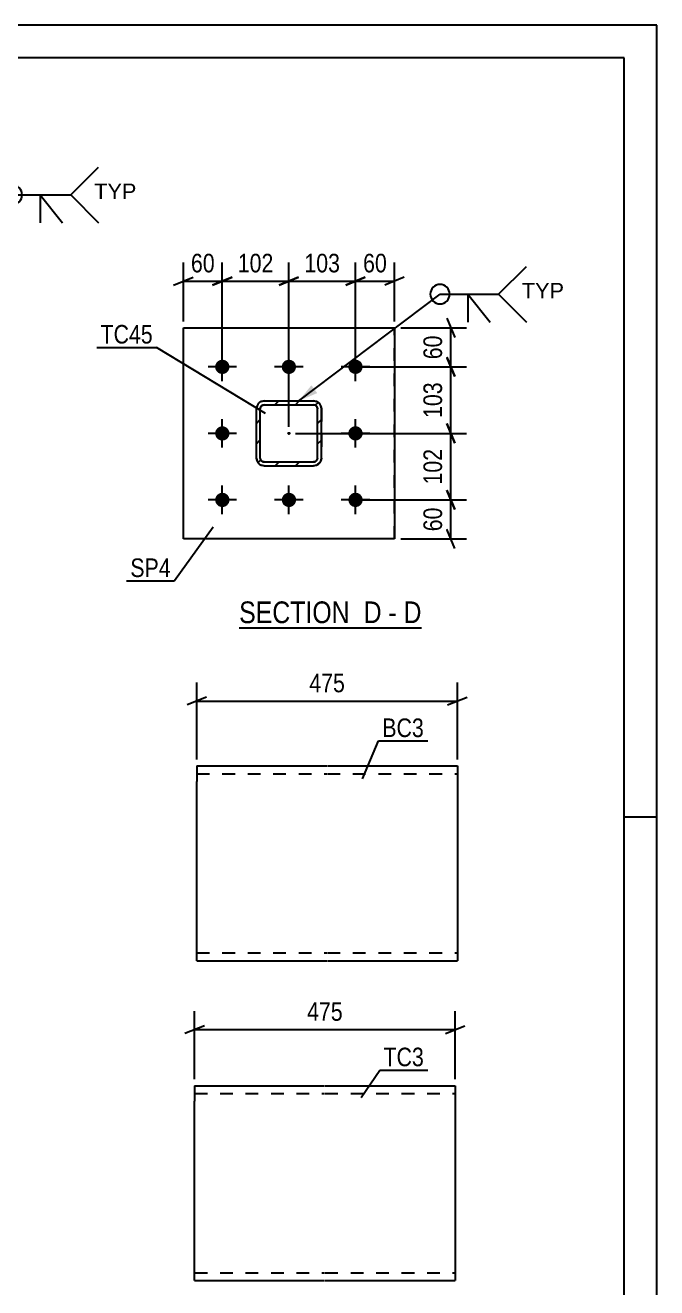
# Model space of a CAD drawing. Header units: millimetres. Extents: x 0 to 594, y 0 to 420.
# Drawn here: x 496.8 to 594, y 225.5 to 420 of the extents above; entities that cross this region are included whole.
import ezdxf

# ---------------------------------------------------------------- set-up
doc = ezdxf.new("R2010")
doc.units = ezdxf.units.MM
doc.linetypes.add('DXK_LINE_DOT2', pattern=[3.9198, 1.9599, -1.9599])
doc.styles.add('Arial', font='arial.ttf', dxfattribs={"height": 0.2})
doc.styles.add('Arial Narrow', font='ARIALN.TTF', dxfattribs={"height": 0.2})

# ---------------------------------------------------------------- blocks, each defined once
blk = doc.blocks.new('Unknown-682013357-1131 - 22569')
at = {"color": 5, "linetype": 'Continuous'}
for p, q in [((594, 420), (0, 420)), ((594, 0), (594, 420)), ((589, 415), (5, 415)), ((589, 5), (589, 415)), ((594, 298), (589, 298))]:
    blk.add_line(p, q, dxfattribs=at)
blk = doc.blocks.new('Unknown-682013357-13 - 9874')
at = {"color": 6, "linetype": 'Continuous'}
blk.add_line((529.72, 327.15), (557.79, 327.15), dxfattribs=at)
at = {"color": 0, "linetype": 'Continuous'}
for points in [[(547.83, 327.9), (547.83, 331.4), (529.72, 331.4), (529.72, 327.9)], [(551.64, 327.9), (551.64, 331.4), (548.88, 331.4), (548.88, 327.9)], [(553.97, 327.9), (553.97, 331.4), (552.69, 331.4), (552.69, 327.9)], [(557.79, 327.9), (557.79, 331.4), (555.02, 331.4), (555.02, 327.9)]]:
    blk.add_wipeout(points, dxfattribs=at)
at = {"color": 7, "linetype": 'Continuous', "style": 'Arial Narrow'}
for s, p in [('SECTION ', (529.72, 327.9)), ('D', (548.88, 327.9)), ('D', (555.02, 327.9)), ('-', (552.69, 327.9))]:
    blk.add_text(s, height=3.34, dxfattribs=at).set_placement(p)
blk = doc.blocks.new('Part-682013357-2961 - 2954')
at = {"color": 2, "linetype": 'Continuous'}
for p, q in [((522.87, 256.64), (522.87, 256.64)), ((522.87, 256.64), (522.87, 254.24)), ((522.87, 256.64), (542.87, 256.64)), ((542.97, 256.64), (562.97, 256.64)), ((562.97, 256.64), (562.97, 256.64)), ((562.97, 256.64), (562.97, 254.24)), ((522.87, 226.64), (522.87, 254.24)), ((562.97, 254.24), (562.97, 226.64)), ((522.87, 226.64), (522.87, 226.64)), ((522.87, 226.64), (542.87, 226.64)), ((542.97, 226.64), (562.97, 226.64)), ((562.97, 226.64), (562.97, 226.64))]:
    blk.add_line(p, q, dxfattribs=at)
at = {"color": 7, "linetype": 'DXK_LINE_DOT2'}
for p, q in [((522.87, 256.64), (542.87, 256.64)), ((522.87, 255.44), (522.87, 255.44)), ((522.87, 255.44), (542.87, 255.44)), ((522.87, 255.44), (542.87, 255.44)), ((542.97, 256.64), (562.97, 256.64)), ((542.97, 255.44), (562.97, 255.44)), ((542.97, 255.44), (562.97, 255.44)), ((562.97, 256.45), (562.97, 254.24)), ((562.97, 255.44), (562.97, 255.44)), ((522.87, 229.04), (522.87, 229.04)), ((522.87, 229.04), (522.87, 229.04)), ((522.87, 227.84), (522.87, 227.93)), ((522.87, 227.84), (522.87, 227.84)), ((522.87, 227.84), (542.87, 227.84)), ((522.87, 227.84), (542.87, 227.84)), ((542.97, 227.84), (562.97, 227.84)), ((542.97, 227.84), (562.97, 227.84)), ((562.97, 229.04), (562.97, 229.04)), ((562.97, 229.04), (562.97, 229.04)), ((562.97, 227.84), (562.97, 227.93)), ((562.97, 227.84), (562.97, 227.84)), ((522.87, 226.64), (542.87, 226.64)), ((522.87, 226.64), (522.87, 226.64)), ((542.97, 226.64), (562.97, 226.64)), ((562.97, 226.64), (562.97, 226.64))]:
    blk.add_line(p, q, dxfattribs=at)
blk = doc.blocks.new('Part-682013357-9907 - 9874')
at = {"linetype": 'Continuous'}
h = blk.add_hatch(dxfattribs=at)
h.set_pattern_fill('', scale=0.7, style=0, pattern_type=0)
h.set_pattern_definition([(45, (541.639, 352.2206), (-1.57154, 1.57154), [])])
h.paths.add_polyline_path([(541.18, 352.13), (541.64, 352.22), (542.03, 352.48), (542.29, 352.87), (542.38, 353.33), (542.38, 360.93), (542.29, 361.39), (542.03, 361.78), (541.64, 362.04), (541.18, 362.13), (533.58, 362.13), (533.12, 362.04), (532.73, 361.78), (532.47, 361.39), (532.38, 360.93), (532.38, 353.33), (532.47, 352.87), (532.73, 352.48), (533.12, 352.22), (533.58, 352.13)])
h.paths.add_polyline_path([(533.58, 352.73), (533.35, 352.77), (533.16, 352.9), (533.03, 353.1), (532.98, 353.33), (532.98, 360.93), (533.02, 361.16), (533.15, 361.35), (533.35, 361.48), (533.58, 361.53), (541.18, 361.53), (541.41, 361.48), (541.6, 361.35), (541.73, 361.16), (541.78, 360.93), (541.78, 353.33), (541.73, 353.1), (541.6, 352.9), (541.41, 352.77), (541.18, 352.73)])
blk.add_hatch(color=246, dxfattribs=at).paths.add_polyline_path([(537.38, 357.03, -1), (537.38, 357.23, -1)])
at = {"color": 7, "linetype": 'DXK_LINE_DOT2'}
for p, q in [((533.12, 362.04), (533.58, 362.13)), ((533.58, 362.13), (541.18, 362.13)), ((541.18, 362.13), (541.64, 362.04)), ((532.38, 360.93), (532.47, 361.39)), ((532.38, 353.33), (532.38, 360.93)), ((533.02, 361.16), (532.98, 360.93)), ((532.98, 353.33), (532.98, 360.93)), ((533.15, 361.35), (533.02, 361.16)), ((533.35, 361.48), (533.15, 361.35)), ((533.58, 361.53), (533.35, 361.48)), ((533.58, 361.53), (541.18, 361.53)), ((541.41, 361.48), (541.18, 361.53)), ((541.6, 361.35), (541.41, 361.48)), ((541.73, 361.16), (541.6, 361.35)), ((541.78, 360.93), (541.73, 361.16)), ((541.78, 353.33), (541.78, 360.93)), ((542.29, 361.39), (542.29, 361.39)), ((542.29, 361.39), (542.38, 360.93)), ((542.38, 360.93), (542.38, 353.33)), ((532.47, 352.87), (532.38, 353.33)), ((532.98, 353.33), (533.03, 353.1)), ((533.03, 353.1), (533.16, 352.9)), ((533.58, 352.13), (533.12, 352.22)), ((533.16, 352.9), (533.35, 352.77)), ((533.35, 352.77), (533.58, 352.73)), ((533.58, 352.73), (541.18, 352.73)), ((533.58, 352.13), (541.18, 352.13)), ((541.18, 352.73), (541.41, 352.77)), ((541.64, 352.22), (541.18, 352.13)), ((541.41, 352.77), (541.6, 352.9)), ((541.6, 352.9), (541.73, 353.1)), ((541.73, 353.1), (541.78, 353.33)), ((542.38, 353.33), (542.29, 352.87)), ((542.38, 353.33), (542.38, 353.33))]:
    blk.add_line(p, q, dxfattribs=at)
at = {"color": 2, "linetype": 'Continuous'}
for p, q in [((533.58, 362.13), (533.12, 362.04)), ((533.58, 362.13), (533.58, 362.13)), ((533.58, 362.13), (541.18, 362.13)), ((541.18, 362.13), (541.18, 362.13)), ((541.64, 362.04), (541.18, 362.13)), ((532.47, 361.39), (532.38, 360.93)), ((532.38, 360.93), (532.38, 360.93)), ((532.38, 353.33), (532.38, 360.93)), ((532.98, 360.93), (533.02, 361.16)), ((532.98, 360.93), (532.98, 360.93)), ((532.98, 353.33), (532.98, 360.93)), ((533.02, 361.16), (533.15, 361.35)), ((533.15, 361.35), (533.35, 361.48)), ((533.35, 361.48), (533.58, 361.53)), ((533.58, 361.53), (533.58, 361.53)), ((533.58, 361.53), (541.18, 361.53)), ((541.18, 361.53), (541.18, 361.53)), ((541.18, 361.53), (541.41, 361.48)), ((541.41, 361.48), (541.6, 361.35)), ((541.6, 361.35), (541.73, 361.16)), ((541.73, 361.16), (541.78, 360.93)), ((541.78, 360.93), (541.78, 360.93)), ((541.78, 353.33), (541.78, 360.93)), ((542.38, 360.93), (542.29, 361.39)), ((542.38, 360.93), (542.38, 360.93)), ((542.38, 353.33), (542.38, 360.93)), ((532.38, 353.33), (532.38, 353.33)), ((532.38, 353.33), (532.47, 352.87)), ((532.98, 353.33), (532.98, 353.33)), ((533.03, 353.1), (532.98, 353.33)), ((533.16, 352.9), (533.03, 353.1)), ((533.12, 352.22), (533.58, 352.13)), ((533.35, 352.77), (533.16, 352.9)), ((533.58, 352.73), (533.35, 352.77)), ((533.58, 352.73), (533.58, 352.73)), ((533.58, 352.73), (541.18, 352.73)), ((533.58, 352.13), (533.58, 352.13)), ((533.58, 352.13), (541.18, 352.13)), ((541.41, 352.77), (541.18, 352.73)), ((541.18, 352.73), (541.18, 352.73)), ((541.18, 352.13), (541.64, 352.22)), ((541.18, 352.13), (541.18, 352.13)), ((541.6, 352.9), (541.41, 352.77)), ((541.73, 353.1), (541.6, 352.9)), ((541.78, 353.33), (541.73, 353.1)), ((541.78, 353.33), (541.78, 353.33)), ((542.29, 352.87), (542.38, 353.33)), ((542.38, 353.33), (542.38, 353.33))]:
    blk.add_line(p, q, dxfattribs=at)
at = {"color": 246, "linetype": 'DXK_LINE_DOT2'}
blk.add_line((537.38, 357.13), (537.38, 357.13), dxfattribs=at)
at = {"color": 246, "linetype": 'Continuous'}
blk.add_circle((537.38, 357.13), 0.1, dxfattribs=at)
at = {"color": 7, "linetype": 'DXK_LINE_DOT2'}
for centre, start, end in [((533.58, 360.93), 112.5099, 157.5099), ((541.18, 360.93), 22.5099, 67.5099), ((533.58, 353.33), 202.5099, 247.5099), ((541.18, 353.33), 292.5099, 337.5099)]:
    blk.add_arc(centre, 1.2, start, end, dxfattribs=at)
at = {"color": 2, "linetype": 'Continuous'}
for centre, start, end in [((533.58, 360.93), 112.5099, 157.5099), ((541.18, 360.93), 22.5099, 67.5099), ((533.58, 353.33), 202.5099, 247.5099), ((541.18, 353.33), 292.5099, 337.5099)]:
    blk.add_arc(centre, 1.2, start, end, dxfattribs=at)
blk = doc.blocks.new('Bolt-682013357-9971 - 9874')
at = {"linetype": 'Continuous'}
for points in [[(528.23, 367.38), (528.2, 367.15), (528.13, 366.93), (528.02, 366.73), (527.86, 366.56), (527.68, 366.42), (527.47, 366.33), (527.24, 366.28), (527.01, 366.28), (526.79, 366.33), (526.58, 366.42), (526.39, 366.56), (526.24, 366.73), (526.12, 366.93), (526.05, 367.15), (526.03, 367.38), (526.05, 367.61), (526.12, 367.82), (526.24, 368.02), (526.39, 368.19), (526.58, 368.33), (526.79, 368.42), (527.01, 368.47), (527.24, 368.47), (527.47, 368.42), (527.68, 368.33), (527.86, 368.19), (528.02, 368.02), (528.13, 367.82), (528.2, 367.61)], [(538.48, 367.38), (538.45, 367.15), (538.38, 366.93), (538.27, 366.73), (538.11, 366.56), (537.93, 366.43), (537.72, 366.33), (537.49, 366.28), (537.26, 366.28), (537.04, 366.33), (536.83, 366.43), (536.64, 366.56), (536.49, 366.73), (536.37, 366.93), (536.3, 367.15), (536.28, 367.38), (536.3, 367.61), (536.37, 367.83), (536.49, 368.02), (536.64, 368.2), (536.83, 368.33), (537.04, 368.42), (537.26, 368.47), (537.49, 368.47), (537.72, 368.42), (537.93, 368.33), (538.11, 368.2), (538.27, 368.03), (538.38, 367.83), (538.45, 367.61)], [(548.73, 367.38), (548.7, 367.15), (548.63, 366.93), (548.52, 366.73), (548.36, 366.56), (548.18, 366.43), (547.97, 366.33), (547.74, 366.29), (547.51, 366.29), (547.29, 366.33), (547.08, 366.43), (546.89, 366.56), (546.74, 366.73), (546.62, 366.93), (546.55, 367.15), (546.53, 367.38), (546.55, 367.61), (546.62, 367.83), (546.74, 368.03), (546.89, 368.2), (547.08, 368.33), (547.29, 368.43), (547.51, 368.47), (547.74, 368.47), (547.97, 368.43), (548.18, 368.33), (548.36, 368.2), (548.52, 368.03), (548.63, 367.83), (548.7, 367.61)], [(528.23, 357.13), (528.21, 356.9), (528.13, 356.68), (528.02, 356.48), (527.87, 356.31), (527.68, 356.17), (527.47, 356.08), (527.24, 356.03), (527.01, 356.03), (526.79, 356.08), (526.58, 356.17), (526.39, 356.31), (526.24, 356.48), (526.12, 356.68), (526.05, 356.9), (526.03, 357.13), (526.05, 357.36), (526.12, 357.57), (526.24, 357.77), (526.39, 357.94), (526.58, 358.08), (526.79, 358.17), (527.01, 358.22), (527.24, 358.22), (527.47, 358.17), (527.68, 358.08), (527.87, 357.94), (528.02, 357.77), (528.13, 357.57), (528.21, 357.36)], [(548.73, 357.13), (548.71, 356.9), (548.63, 356.68), (548.52, 356.48), (548.37, 356.31), (548.18, 356.18), (547.97, 356.08), (547.74, 356.04), (547.51, 356.04), (547.29, 356.08), (547.08, 356.18), (546.89, 356.31), (546.74, 356.48), (546.62, 356.68), (546.55, 356.9), (546.53, 357.13), (546.55, 357.36), (546.62, 357.58), (546.74, 357.78), (546.89, 357.95), (547.08, 358.08), (547.29, 358.18), (547.51, 358.22), (547.74, 358.22), (547.97, 358.18), (548.18, 358.08), (548.37, 357.95), (548.52, 357.78), (548.63, 357.58), (548.71, 357.36)], [(528.23, 346.88), (528.21, 346.65), (528.14, 346.43), (528.02, 346.23), (527.87, 346.06), (527.68, 345.92), (527.47, 345.83), (527.25, 345.78), (527.02, 345.78), (526.79, 345.83), (526.58, 345.92), (526.4, 346.06), (526.24, 346.23), (526.13, 346.43), (526.06, 346.65), (526.03, 346.88), (526.06, 347.11), (526.13, 347.32), (526.24, 347.52), (526.4, 347.69), (526.58, 347.83), (526.79, 347.92), (527.02, 347.97), (527.25, 347.97), (527.47, 347.92), (527.68, 347.83), (527.87, 347.69), (528.02, 347.52), (528.14, 347.32), (528.21, 347.11)], [(538.48, 346.88), (538.46, 346.65), (538.39, 346.43), (538.27, 346.23), (538.12, 346.06), (537.93, 345.93), (537.72, 345.83), (537.5, 345.78), (537.27, 345.78), (537.04, 345.83), (536.83, 345.93), (536.65, 346.06), (536.49, 346.23), (536.38, 346.43), (536.31, 346.65), (536.28, 346.88), (536.31, 347.11), (536.38, 347.33), (536.49, 347.52), (536.65, 347.7), (536.83, 347.83), (537.04, 347.92), (537.27, 347.97), (537.5, 347.97), (537.72, 347.92), (537.93, 347.83), (538.12, 347.7), (538.27, 347.53), (538.39, 347.33), (538.46, 347.11)], [(548.73, 346.88), (548.71, 346.65), (548.64, 346.43), (548.52, 346.23), (548.37, 346.06), (548.18, 345.93), (547.97, 345.83), (547.75, 345.79), (547.52, 345.79), (547.29, 345.83), (547.08, 345.93), (546.9, 346.06), (546.74, 346.23), (546.63, 346.43), (546.56, 346.65), (546.53, 346.88), (546.56, 347.11), (546.63, 347.33), (546.74, 347.53), (546.9, 347.7), (547.08, 347.83), (547.29, 347.93), (547.52, 347.97), (547.75, 347.97), (547.97, 347.93), (548.18, 347.83), (548.37, 347.7), (548.52, 347.53), (548.64, 347.33), (548.71, 347.11)]]:
    blk.add_hatch(color=1, dxfattribs=at).paths.add_polyline_path(points)
at = {"color": 1, "linetype": 'Continuous'}
for p, q in [((527.13, 365.18), (527.13, 369.58)), ((537.38, 365.18), (537.38, 369.58)), ((547.63, 365.18), (547.63, 369.58)), ((529.33, 367.38), (524.93, 367.38)), ((539.58, 367.38), (535.18, 367.38)), ((549.83, 367.38), (545.43, 367.38)), ((527.13, 354.93), (527.13, 359.33)), ((547.63, 354.93), (547.63, 359.33)), ((529.33, 357.13), (524.93, 357.13)), ((549.83, 357.13), (545.43, 357.13)), ((527.13, 344.68), (527.13, 349.08)), ((537.38, 344.68), (537.38, 349.08)), ((547.63, 344.68), (547.63, 349.08)), ((529.33, 346.88), (524.93, 346.88)), ((539.58, 346.88), (535.18, 346.88)), ((549.83, 346.88), (545.43, 346.88))]:
    blk.add_line(p, q, dxfattribs=at)
blk = doc.blocks.new('Part-682013357-9909 - 9874')
at = {"color": 2, "linetype": 'Continuous'}
for p, q in [((521.13, 373.38), (553.63, 373.38)), ((521.13, 340.88), (521.13, 373.38)), ((553.63, 373.38), (553.63, 373.38)), ((553.63, 373.38), (553.63, 340.88)), ((553.63, 340.88), (521.13, 340.88)), ((553.63, 340.88), (553.63, 340.88))]:
    blk.add_line(p, q, dxfattribs=at)
at = {"color": 7, "linetype": 'DXK_LINE_DOT2'}
for p, q in [((521.13, 340.88), (521.13, 373.38)), ((553.63, 340.88), (553.63, 373.38)), ((553.63, 373.38), (553.63, 373.38)), ((553.63, 340.88), (553.63, 340.88))]:
    blk.add_line(p, q, dxfattribs=at)
blk = doc.blocks.new('Part-682013357-2930 - 2924')
at = {"color": 2, "linetype": 'Continuous'}
for p, q in [((523.21, 305.9), (523.21, 305.9)), ((523.21, 305.9), (523.21, 303.5)), ((523.21, 305.9), (543.21, 305.9)), ((543.31, 305.9), (563.31, 305.9)), ((563.31, 305.9), (563.31, 305.9)), ((563.31, 305.9), (563.31, 303.5)), ((523.21, 275.9), (523.21, 303.5)), ((563.31, 303.5), (563.31, 275.9)), ((523.21, 275.9), (523.21, 275.9)), ((523.21, 275.9), (543.21, 275.9)), ((543.31, 275.9), (563.31, 275.9)), ((563.31, 275.9), (563.31, 275.9))]:
    blk.add_line(p, q, dxfattribs=at)
at = {"color": 7, "linetype": 'DXK_LINE_DOT2'}
for p, q in [((523.21, 305.9), (543.21, 305.9)), ((543.31, 305.9), (563.31, 305.9)), ((563.31, 305.72), (563.31, 303.5)), ((523.21, 304.7), (523.21, 304.7)), ((523.21, 304.7), (543.21, 304.7)), ((523.21, 304.7), (543.21, 304.7)), ((543.31, 304.7), (563.31, 304.7)), ((543.31, 304.7), (563.31, 304.7)), ((563.31, 304.7), (563.31, 304.7)), ((523.21, 278.3), (523.21, 278.3)), ((523.21, 278.3), (523.21, 278.3)), ((563.31, 278.3), (563.31, 278.3)), ((563.31, 278.3), (563.31, 278.3)), ((523.21, 277.1), (523.21, 277.2)), ((523.21, 277.1), (523.21, 277.1)), ((523.21, 277.1), (543.21, 277.1)), ((523.21, 277.1), (543.21, 277.1)), ((543.31, 277.1), (563.31, 277.1)), ((543.31, 277.1), (563.31, 277.1)), ((563.31, 277.1), (563.31, 277.2)), ((563.31, 277.1), (563.31, 277.1)), ((523.21, 275.9), (543.21, 275.9)), ((523.21, 275.9), (523.21, 275.9)), ((543.31, 275.9), (563.31, 275.9)), ((563.31, 275.9), (563.31, 275.9))]:
    blk.add_line(p, q, dxfattribs=at)
blk = doc.blocks.new('StraightDimension-682013357-2969 - 2954')
at = {"color": 7, "linetype": 'Continuous'}
for p, q in [((522.87, 257.64), (522.87, 268.14)), ((562.97, 257.64), (562.97, 268.14)), ((524.37, 265.89), (521.37, 264.69)), ((522.87, 265.29), (562.97, 265.29)), ((561.47, 264.69), (564.47, 265.89))]:
    blk.add_line(p, q, dxfattribs=at)
at = {"color": 0}
blk.add_wipeout([(546.26, 266.04), (546.26, 270.24), (539.58, 270.24), (539.58, 266.04)], dxfattribs=at)
at = {"color": 3, "style": 'Arial Narrow'}
blk.add_text('475', height=2.863, dxfattribs=at).set_placement((540.18, 266.64))
blk = doc.blocks.new('StraightDimension-682013357-21882 - 9874')
at = {"color": 7, "linetype": 'Continuous'}
for p, q in [((527.13, 368.38), (527.13, 383.43)), ((537.38, 358.13), (537.38, 383.43)), ((525.63, 379.98), (528.63, 381.18)), ((527.13, 380.58), (537.38, 380.58)), ((538.88, 381.18), (535.88, 379.98))]:
    blk.add_line(p, q, dxfattribs=at)
at = {"color": 0}
blk.add_wipeout([(535.59, 381.33), (535.59, 385.53), (528.91, 385.53), (528.91, 381.33)], dxfattribs=at)
at = {"color": 3, "style": 'Arial Narrow'}
blk.add_text('102', height=2.863, dxfattribs=at).set_placement((529.51, 381.93))
blk = doc.blocks.new('StraightDimension-682013357-21966 - 9874')
at = {"color": 7, "linetype": 'Continuous'}
for p, q in [((561.7, 374.88), (562.9, 371.88)), ((554.63, 373.38), (564.7, 373.38)), ((562.3, 367.38), (562.3, 373.38)), ((562.9, 365.88), (561.7, 368.88)), ((548.63, 367.38), (564.7, 367.38))]:
    blk.add_line(p, q, dxfattribs=at)
at = {"color": 0}
blk.add_wipeout([(561.55, 372.81), (557.35, 372.81), (557.35, 367.95), (561.55, 367.95)], dxfattribs=at)
at = {"color": 3, "style": 'Arial Narrow'}
blk.add_text('60', height=2.863, rotation=90.0002, dxfattribs=at).set_placement((560.95, 368.55))
blk = doc.blocks.new('StraightDimension-682013357-21880 - 9874')
at = {"color": 7, "linetype": 'Continuous'}
for p, q in [((547.63, 368.38), (547.63, 383.43)), ((553.63, 374.38), (553.63, 383.43)), ((546.13, 379.98), (549.13, 381.18)), ((547.63, 380.58), (553.63, 380.58)), ((555.13, 381.18), (552.13, 379.98))]:
    blk.add_line(p, q, dxfattribs=at)
at = {"color": 0}
blk.add_wipeout([(553.06, 381.33), (553.06, 385.53), (548.2, 385.53), (548.2, 381.33)], dxfattribs=at)
at = {"color": 3, "style": 'Arial Narrow'}
blk.add_text('60', height=2.863, dxfattribs=at).set_placement((548.8, 381.93))
blk = doc.blocks.new('StraightDimension-682013357-21881 - 9874')
at = {"color": 7, "linetype": 'Continuous'}
for p, q in [((537.38, 358.13), (537.38, 383.43)), ((547.63, 368.38), (547.63, 383.43)), ((535.88, 379.98), (538.88, 381.18)), ((537.38, 380.58), (547.63, 380.58)), ((549.13, 381.18), (546.13, 379.98))]:
    blk.add_line(p, q, dxfattribs=at)
at = {"color": 0}
blk.add_wipeout([(545.84, 381.33), (545.84, 385.53), (539.16, 385.53), (539.16, 381.33)], dxfattribs=at)
at = {"color": 3, "style": 'Arial Narrow'}
blk.add_text('103', height=2.863, dxfattribs=at).set_placement((539.76, 381.93))
blk = doc.blocks.new('StraightDimension-682013357-21883 - 9874')
at = {"color": 7, "linetype": 'Continuous'}
for p, q in [((521.13, 374.38), (521.13, 383.43)), ((527.13, 368.38), (527.13, 383.43)), ((519.63, 379.98), (522.63, 381.18)), ((521.13, 380.58), (527.13, 380.58)), ((528.63, 381.18), (525.63, 379.98))]:
    blk.add_line(p, q, dxfattribs=at)
at = {"color": 0}
blk.add_wipeout([(526.56, 381.33), (526.56, 385.53), (521.7, 385.53), (521.7, 381.33)], dxfattribs=at)
at = {"color": 3, "style": 'Arial Narrow'}
blk.add_text('60', height=2.863, dxfattribs=at).set_placement((522.3, 381.93))
blk = doc.blocks.new('StraightDimension-682013357-21967 - 9874')
at = {"color": 7, "linetype": 'Continuous'}
for p, q in [((561.7, 368.88), (562.9, 365.88)), ((548.63, 367.38), (564.7, 367.38)), ((562.3, 357.13), (562.3, 367.38)), ((562.9, 355.63), (561.7, 358.63)), ((538.38, 357.13), (564.7, 357.13))]:
    blk.add_line(p, q, dxfattribs=at)
at = {"color": 0}
blk.add_wipeout([(561.55, 365.6), (557.35, 365.6), (557.35, 358.91), (561.55, 358.91)], dxfattribs=at)
at = {"color": 3, "style": 'Arial Narrow'}
blk.add_text('103', height=2.863, rotation=90.0002, dxfattribs=at).set_placement((560.95, 359.51))
blk = doc.blocks.new('StraightDimension-682013357-21968 - 9874')
at = {"color": 7, "linetype": 'Continuous'}
for p, q in [((561.7, 358.63), (562.9, 355.63)), ((538.38, 357.13), (564.7, 357.13)), ((562.3, 346.88), (562.3, 357.13)), ((562.9, 345.38), (561.7, 348.38)), ((548.63, 346.88), (564.7, 346.88))]:
    blk.add_line(p, q, dxfattribs=at)
at = {"color": 0}
blk.add_wipeout([(561.55, 355.35), (557.35, 355.35), (557.35, 348.66), (561.55, 348.66)], dxfattribs=at)
at = {"color": 3, "style": 'Arial Narrow'}
blk.add_text('102', height=2.863, rotation=90.0002, dxfattribs=at).set_placement((560.95, 349.26))
blk = doc.blocks.new('StraightDimension-682013357-21969 - 9874')
at = {"color": 7, "linetype": 'Continuous'}
for p, q in [((561.7, 348.38), (562.9, 345.38)), ((548.63, 346.88), (564.7, 346.88)), ((562.3, 340.88), (562.3, 346.88)), ((562.9, 339.38), (561.7, 342.38)), ((554.63, 340.88), (564.7, 340.88))]:
    blk.add_line(p, q, dxfattribs=at)
at = {"color": 0}
blk.add_wipeout([(561.55, 346.31), (557.35, 346.31), (557.35, 341.45), (561.55, 341.45)], dxfattribs=at)
at = {"color": 3, "style": 'Arial Narrow'}
blk.add_text('60', height=2.863, rotation=90.0002, dxfattribs=at).set_placement((560.95, 342.05))
blk = doc.blocks.new('StraightDimension-682013357-2939 - 2924')
at = {"color": 7, "linetype": 'Continuous'}
for p, q in [((523.21, 306.9), (523.21, 318.75)), ((563.31, 306.9), (563.31, 318.75)), ((524.71, 316.5), (521.71, 315.3)), ((523.21, 315.9), (563.31, 315.9)), ((561.81, 315.3), (564.81, 316.5))]:
    blk.add_line(p, q, dxfattribs=at)
at = {"color": 0}
blk.add_wipeout([(546.6, 316.65), (546.6, 320.85), (539.92, 320.85), (539.92, 316.65)], dxfattribs=at)
at = {"color": 3, "style": 'Arial Narrow'}
blk.add_text('475', height=2.863, dxfattribs=at).set_placement((540.52, 317.25))
blk = doc.blocks.new('Mark-682013357-2957 - 2954')
at = {"color": 0}
blk.add_wipeout([(558.15, 259.64), (558.15, 262.64), (551.95, 262.64), (551.95, 259.64)], dxfattribs=at)
blk.add_wipeout([(558.15, 259.64), (558.15, 262.64), (551.95, 262.64), (551.95, 259.64)], dxfattribs=at)
at = {"color": 30, "linetype": 'Continuous'}
for p, q in [((548.52, 254.8), (551.35, 259.04)), ((551.35, 259.04), (558.75, 259.04))]:
    blk.add_line(p, q, dxfattribs=at)
at = {"color": 3, "style": 'Arial Narrow'}
blk.add_text('TC3', height=2.863, dxfattribs=at).set_placement((551.95, 259.64))
blk = doc.blocks.new('WeldMark-682013357-12015 - 9699')
at = {"linetype": 'Continuous'}
for points in [[(466.42, 374.54), (463.49, 373.54), (465.6, 375.8)], [(479.41, 372.94), (476.97, 371.04), (478.23, 373.87)]]:
    blk.add_hatch(color=30, dxfattribs=at).paths.add_polyline_path(points)
at = {"color": 30, "linetype": 'Continuous'}
for p, q in [((463.49, 373.54), (494.81, 393.87)), ((476.97, 371.04), (494.81, 393.87)), ((494.81, 393.87), (503.81, 393.87))]:
    blk.add_line(p, q, dxfattribs=at)
at = {"color": 3, "linetype": 'Continuous'}
for q in [(502.52, 389.58), (499.09, 389.58)]:
    blk.add_line((499.09, 393.87), q, dxfattribs=at)
for start, end in [(90, 270), (270, 90)]:
    blk.add_arc((494.81, 393.87), 1.5, start, end, dxfattribs=at)
at = {"color": 0, "linetype": 'Continuous'}
blk.add_wipeout([(513.88, 393.22), (513.88, 395.72), (507.41, 395.72), (507.41, 393.22)], dxfattribs=at)
blk.add_wipeout([(513.88, 393.22), (513.88, 395.72), (507.41, 395.72), (507.41, 393.22)], dxfattribs=at)
at = {"color": 3, "linetype": 'Continuous'}
for q in [(508.09, 398.15), (508.09, 389.58)]:
    blk.add_line((503.81, 393.87), q, dxfattribs=at)
at = {"color": 3, "linetype": 'Continuous', "style": 'Arial'}
blk.add_text('TYP', height=2.388, dxfattribs=at).set_placement((507.41, 393.22))
blk = doc.blocks.new('Mark-682013357-10899 - 9874')
at = {"color": 0}
blk.add_wipeout([(519.18, 335), (519.18, 338), (512.97, 338), (512.97, 335)], dxfattribs=at)
blk.add_wipeout([(519.18, 335), (519.18, 338), (512.97, 338), (512.97, 335)], dxfattribs=at)
at = {"color": 30, "linetype": 'Continuous'}
for p in [(525.7, 342.7), (512.37, 334.4)]:
    blk.add_line(p, (519.78, 334.4), dxfattribs=at)
at = {"color": 3, "style": 'Arial Narrow'}
blk.add_text('SP4', height=2.863, dxfattribs=at).set_placement((512.97, 335))
blk = doc.blocks.new('WeldMark-682013357-12038 - 9874')
at = {"linetype": 'Continuous'}
blk.add_hatch(color=30, dxfattribs=at).paths.add_polyline_path([(541.74, 363.34), (538.9, 362.13), (540.84, 364.54)])
at = {"color": 30, "linetype": 'Continuous'}
for p, q in [((538.9, 362.13), (560.64, 378.57)), ((560.64, 378.57), (569.64, 378.57))]:
    blk.add_line(p, q, dxfattribs=at)
at = {"color": 3, "linetype": 'Continuous'}
for q in [(568.35, 374.28), (564.93, 374.28)]:
    blk.add_line((564.93, 378.57), q, dxfattribs=at)
for start, end in [(90, 270), (270, 90)]:
    blk.add_arc((560.64, 378.57), 1.5, start, end, dxfattribs=at)
at = {"color": 0, "linetype": 'Continuous'}
blk.add_wipeout([(579.72, 377.92), (579.72, 380.42), (573.24, 380.42), (573.24, 377.92)], dxfattribs=at)
blk.add_wipeout([(579.72, 377.92), (579.72, 380.42), (573.24, 380.42), (573.24, 377.92)], dxfattribs=at)
at = {"color": 3, "linetype": 'Continuous'}
for q in [(573.93, 382.86), (573.93, 374.28)]:
    blk.add_line((569.64, 378.57), q, dxfattribs=at)
at = {"color": 3, "linetype": 'Continuous', "style": 'Arial'}
blk.add_text('TYP', height=2.388, dxfattribs=at).set_placement((573.24, 377.92))
blk = doc.blocks.new('Mark-682013357-10906 - 9874')
at = {"color": 0}
blk.add_wipeout([(516.42, 370.97), (516.42, 373.97), (508.39, 373.97), (508.39, 370.97)], dxfattribs=at)
blk.add_wipeout([(516.42, 370.97), (516.42, 373.97), (508.39, 373.97), (508.39, 370.97)], dxfattribs=at)
at = {"color": 30, "linetype": 'Continuous'}
for p in [(507.79, 370.37), (533.78, 360.21)]:
    blk.add_line(p, (517.02, 370.37), dxfattribs=at)
at = {"color": 3, "style": 'Arial Narrow'}
blk.add_text('TC45', height=2.863, dxfattribs=at).set_placement((508.39, 370.97))
blk = doc.blocks.new('Mark-682013357-2926 - 2924')
at = {"color": 0}
blk.add_wipeout([(558.15, 310.35), (558.15, 313.35), (551.76, 313.35), (551.76, 310.35)], dxfattribs=at)
blk.add_wipeout([(558.15, 310.35), (558.15, 313.35), (551.76, 313.35), (551.76, 310.35)], dxfattribs=at)
at = {"color": 30, "linetype": 'Continuous'}
for p, q in [((548.73, 303.9), (551.16, 309.75)), ((551.16, 309.75), (558.75, 309.75))]:
    blk.add_line(p, q, dxfattribs=at)
at = {"color": 3, "style": 'Arial Narrow'}
blk.add_text('BC3', height=2.863, dxfattribs=at).set_placement((551.76, 310.35))

msp = doc.modelspace()

# ---------------------------------------------------------------- block references
for name in ['Unknown-682013357-1131 - 22569', 'Part-682013357-9909 - 9874', 'Bolt-682013357-9971 - 9874', 'Part-682013357-9907 - 9874', 'Part-682013357-2930 - 2924', 'Part-682013357-2961 - 2954']:
    msp.add_blockref(name, (0, 0))

# ---------------------------------------------------------------- next in the draw order: block references
for name in ['WeldMark-682013357-12015 - 9699', 'StraightDimension-682013357-21882 - 9874', 'StraightDimension-682013357-21966 - 9874', 'Mark-682013357-10899 - 9874', 'Unknown-682013357-13 - 9874', 'StraightDimension-682013357-2939 - 2924', 'StraightDimension-682013357-2969 - 2954']:
    msp.add_blockref(name, (0, 0))

# ---------------------------------------------------------------- next in the draw order: block references
for name in ['StraightDimension-682013357-21883 - 9874', 'StraightDimension-682013357-21880 - 9874', 'Mark-682013357-2926 - 2924', 'Mark-682013357-2957 - 2954']:
    msp.add_blockref(name, (0, 0))

# ---------------------------------------------------------------- next in the draw order: block references
for name in ['StraightDimension-682013357-21881 - 9874', 'Mark-682013357-10906 - 9874']:
    msp.add_blockref(name, (0, 0))

# ---------------------------------------------------------------- next in the draw order: block references
msp.add_blockref('StraightDimension-682013357-21967 - 9874', (0, 0))

# ---------------------------------------------------------------- next in the draw order: block references
for name in ['WeldMark-682013357-12038 - 9874', 'StraightDimension-682013357-21968 - 9874']:
    msp.add_blockref(name, (0, 0))

# ---------------------------------------------------------------- next in the draw order: block references
msp.add_blockref('StraightDimension-682013357-21969 - 9874', (0, 0))

doc.saveas('drawing.dxf')
